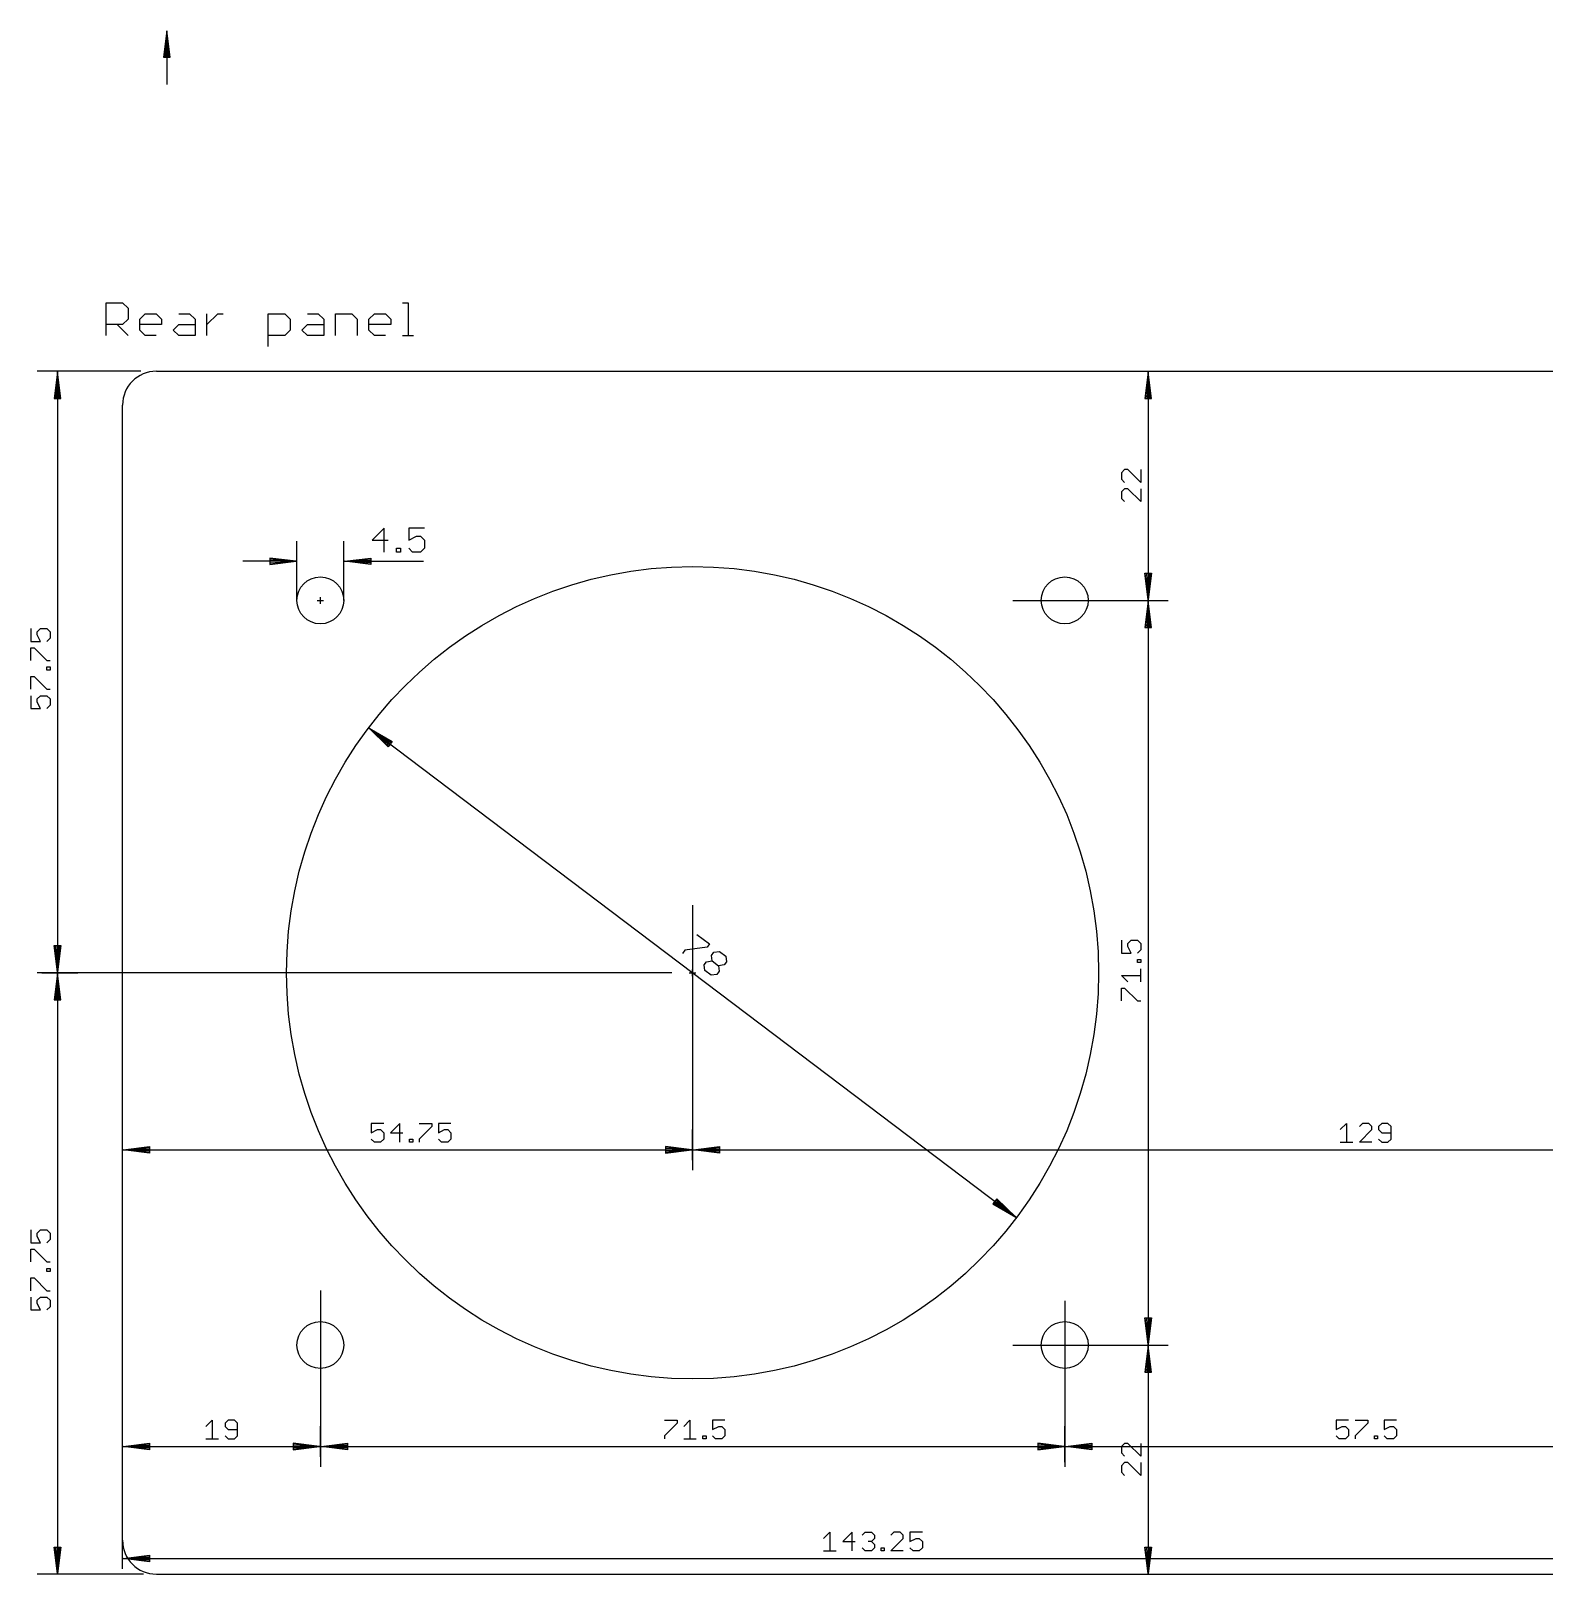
# Model space of a CAD drawing. Extents: x -279 to 630, y -429 to 126.
# Drawn here: x -7.1 to 138.3, y -428.2 to -280.1 of the extents above; entities that cross this region are included whole.
import ezdxf

# ---------------------------------------------------------------- set-up
doc = ezdxf.new("R2010")
doc.units = 0
for name, color, linetype in [('114', 253, 'CONTINUOUS'), ('119', 22, 'CONTINUOUS'), ('20', 7, 'CONTINUOUS'), ('47', 140, 'CONTINUOUS')]:
    doc.layers.add(name, color=color, linetype=linetype)

msp = doc.modelspace()

# ---------------------------------------------------------------- linework, layer by layer
at = {"layer": '114'}
for p, q in [((0.1778, -309.3222), (0.1778, -306.1751)), ((0.1778, -306.1751), (1.7513, -306.1751)), ((1.7513, -306.1751), (2.2759, -306.6996)), ((2.2759, -306.6996), (2.2759, -307.7487)), ((28.6455, -306.1751), (29.17, -306.1751)), ((29.17, -306.1751), (29.17, -309.3222)), ((2.2759, -307.7487), (1.7513, -308.2732)), ((3.4006, -307.7487), (3.9251, -307.2241)), ((3.4006, -308.7977), (3.4006, -307.7487)), ((3.9251, -307.2241), (4.9741, -307.2241)), ((4.9741, -307.2241), (5.4986, -307.7487)), ((5.4986, -307.7487), (5.4986, -308.2732)), ((7.1478, -307.2241), (8.1968, -307.2241)), ((8.1968, -307.2241), (8.7214, -307.7487)), ((8.7214, -307.7487), (8.7214, -309.3222)), ((9.8461, -309.3222), (9.8461, -307.2241)), ((9.8461, -308.2732), (10.8951, -307.2241)), ((10.8951, -307.2241), (11.4196, -307.2241)), ((15.7544, -310.3712), (15.7544, -307.2241)), ((15.7544, -307.2241), (17.328, -307.2241)), ((17.328, -307.2241), (17.8525, -307.7487)), ((17.8525, -307.7487), (17.8525, -308.7977)), ((19.5017, -307.2241), (20.5507, -307.2241)), ((20.5507, -307.2241), (21.0753, -307.7487)), ((21.0753, -307.7487), (21.0753, -309.3222)), ((22.1999, -309.3222), (22.1999, -307.2241)), ((22.1999, -307.2241), (23.7735, -307.2241)), ((23.7735, -307.2241), (24.298, -307.7487)), ((24.298, -307.7487), (24.298, -309.3222)), ((25.4227, -307.7487), (25.9472, -307.2241)), ((25.4227, -308.7977), (25.4227, -307.7487)), ((25.9472, -307.2241), (26.9962, -307.2241)), ((26.9962, -307.2241), (27.5208, -307.7487)), ((27.5208, -307.7487), (27.5208, -308.2732)), ((1.7513, -308.2732), (0.1778, -308.2732)), ((1.2268, -308.2732), (2.2759, -309.3222)), ((5.4986, -308.2732), (3.4006, -308.2732)), ((3.9251, -309.3222), (3.4006, -308.7977)), ((4.9741, -309.3222), (3.9251, -309.3222)), ((6.6233, -308.7977), (7.1478, -308.2732)), ((7.1478, -309.3222), (6.6233, -308.7977)), ((7.1478, -308.2732), (8.7214, -308.2732)), ((8.7214, -309.3222), (7.1478, -309.3222)), ((17.328, -309.3222), (15.7544, -309.3222)), ((17.8525, -308.7977), (17.328, -309.3222)), ((18.9772, -308.7977), (19.5017, -308.2732)), ((19.5017, -309.3222), (18.9772, -308.7977)), ((19.5017, -308.2732), (21.0753, -308.2732)), ((21.0753, -309.3222), (19.5017, -309.3222)), ((27.5208, -308.2732), (25.4227, -308.2732)), ((25.9472, -309.3222), (25.4227, -308.7977)), ((26.9962, -309.3222), (25.9472, -309.3222)), ((28.6455, -309.3222), (29.6945, -309.3222))]:
    msp.add_line(p, q, dxfattribs=at)
at = {"layer": '119'}
for p, q in [((92.25, -417.5), (92.25, -414.05)), ((119.5112, -413.4701), (118.3123, -413.4701)), ((118.3123, -413.4701), (118.3123, -414.3692)), ((118.3123, -414.3692), (118.9117, -414.0695)), ((118.9117, -414.0695), (119.2114, -414.0695)), ((119.2114, -414.0695), (119.5112, -414.3692)), ((119.5112, -414.3692), (119.5112, -414.9687)), ((120.1538, -413.4701), (121.3527, -413.4701)), ((121.3527, -413.7698), (120.1538, -414.9687)), ((121.3527, -413.4701), (121.3527, -413.7698)), ((124.1151, -413.4701), (122.9162, -413.4701)), ((122.9162, -413.4701), (122.9162, -414.3692)), ((122.9162, -414.3692), (123.5156, -414.0695)), ((123.5156, -414.0695), (123.8154, -414.0695)), ((123.8154, -414.0695), (124.1151, -414.3692)), ((124.1151, -414.3692), (124.1151, -414.9687)), ((92.315, -416), (94.85, -415.6808)), ((92.315, -416), (94.85, -415.74)), ((92.315, -416), (94.85, -415.87)), ((92.315, -416), (149.685, -416)), ((94.85, -416.3192), (92.315, -416)), ((94.85, -416.13), (92.315, -416)), ((94.85, -416.26), (92.315, -416)), ((94.85, -415.6808), (94.85, -416.3192)), ((118.612, -415.2684), (118.3123, -414.9687)), ((119.2114, -415.2684), (118.612, -415.2684)), ((119.5112, -414.9687), (119.2114, -415.2684)), ((120.1538, -414.9687), (120.1538, -415.2684)), ((121.9954, -415.2684), (121.9954, -414.9687)), ((121.9954, -414.9687), (122.2951, -414.9687)), ((122.2951, -415.2684), (121.9954, -415.2684)), ((122.2951, -414.9687), (122.2951, -415.2684)), ((123.2159, -415.2684), (122.9162, -414.9687)), ((123.8154, -415.2684), (123.2159, -415.2684)), ((124.1151, -414.9687), (123.8154, -415.2684))]:
    msp.add_line(p, q, dxfattribs=at)
at = {"layer": '20'}
for p, q in [((5, -312.75), (285, -312.75)), ((1.75, -425), (1.75, -316)), ((5, -428.25), (285, -428.25))]:
    msp.add_line(p, q, dxfattribs=at)
for centre, radius in [((56.5, -370.5), 39), ((20.75, -334.75), 2.25), ((92.25, -334.75), 2.25), ((20.75, -406.25), 2.25), ((92.25, -406.25), 2.25)]:
    msp.add_circle(centre, radius, dxfattribs=at)
for centre, start, end in [((5, -316), 90, 180), ((5, -425), 180, 270)]:
    msp.add_arc(centre, 3.25, start, end, dxfattribs=at)
at = {"layer": '47'}
for p, q in [((6, -280.065), (5.6808, -282.6)), ((6, -280.065), (5.74, -282.6)), ((6, -280.065), (5.87, -282.6)), ((6, -280.065), (6, -285.2)), ((6.3192, -282.6), (6, -280.065)), ((6.13, -282.6), (6, -280.065)), ((6.26, -282.6), (6, -280.065)), ((5.6808, -282.6), (6.3192, -282.6)), ((3.5, -312.75), (-6.45, -312.75)), ((-4.5, -312.815), (-4.8192, -315.35)), ((-4.5, -312.815), (-4.76, -315.35)), ((-4.5, -312.815), (-4.63, -315.35)), ((-4.5, -312.815), (-4.5, -370.435)), ((-4.1808, -315.35), (-4.5, -312.815)), ((-4.37, -315.35), (-4.5, -312.815)), ((-4.24, -315.35), (-4.5, -312.815)), ((98, -312.75), (102.2, -312.75)), ((100.25, -312.815), (99.9308, -315.35)), ((100.25, -312.815), (99.99, -315.35)), ((100.25, -312.815), (100.12, -315.35)), ((100.25, -312.815), (100.25, -334.685)), ((100.5692, -315.35), (100.25, -312.815)), ((100.38, -315.35), (100.25, -312.815)), ((100.51, -315.35), (100.25, -312.815)), ((-4.8192, -315.35), (-4.1808, -315.35)), ((99.9308, -315.35), (100.5692, -315.35)), ((98.0028, -322.1927), (97.6946, -322.5009)), ((97.6946, -322.5009), (97.6946, -323.1173)), ((98.311, -322.1927), (98.0028, -322.1927)), ((99.5438, -323.4255), (98.311, -322.1927)), ((99.5438, -322.1927), (99.5438, -323.4255)), ((97.6946, -323.1173), (98.0028, -323.4255)), ((98.0028, -324.0343), (97.6946, -324.3425)), ((97.6946, -324.3425), (97.6946, -324.9589)), ((98.311, -324.0343), (98.0028, -324.0343)), ((99.5438, -325.2671), (98.311, -324.0343)), ((99.5438, -324.0343), (99.5438, -325.2671)), ((97.6946, -324.9589), (98.0028, -325.2671)), ((26.871, -327.82), (25.727, -328.964)), ((25.727, -328.964), (27.2523, -328.964)), ((26.871, -330.108), (26.871, -327.82)), ((30.7605, -327.82), (29.2352, -327.82)), ((29.2352, -327.82), (29.2352, -328.964)), ((29.2352, -328.964), (29.9978, -328.5827)), ((29.9978, -328.5827), (30.3792, -328.5827)), ((30.3792, -328.5827), (30.7605, -328.964)), ((30.7605, -328.964), (30.7605, -329.7267)), ((18.5, -334.75), (18.5, -329.05)), ((23, -334.75), (23, -329.05)), ((28.0658, -330.108), (28.0658, -329.7267)), ((28.0658, -329.7267), (28.4471, -329.7267)), ((28.4471, -330.108), (28.0658, -330.108)), ((28.4471, -329.7267), (28.4471, -330.108)), ((29.6165, -330.108), (29.2352, -329.7267)), ((30.3792, -330.108), (29.6165, -330.108)), ((30.7605, -329.7267), (30.3792, -330.108)), ((18.435, -331), (13.3, -331)), ((18.435, -331), (15.9, -330.6808)), ((15.9, -330.6808), (15.9, -331.3192)), ((18.435, -331), (15.9, -330.74)), ((18.435, -331), (15.9, -330.87)), ((15.9, -331.3192), (18.435, -331)), ((15.9, -331.13), (18.435, -331)), ((15.9, -331.26), (18.435, -331)), ((23.065, -331), (25.6, -330.6808)), ((23.065, -331), (25.6, -330.74)), ((23.065, -331), (25.6, -330.87)), ((23.065, -331), (30.652, -331)), ((25.6, -331.3192), (23.065, -331)), ((25.6, -331.13), (23.065, -331)), ((25.6, -331.26), (23.065, -331)), ((25.6, -330.6808), (25.6, -331.3192)), ((100.25, -334.685), (99.9308, -332.15)), ((99.9308, -332.15), (100.5692, -332.15)), ((100.25, -334.685), (99.99, -332.15)), ((100.25, -334.685), (100.12, -332.15)), ((100.5692, -332.15), (100.25, -334.685)), ((100.38, -332.15), (100.25, -334.685)), ((100.51, -332.15), (100.25, -334.685)), ((20.4308, -334.75), (21.0692, -334.75)), ((20.75, -335.0692), (20.75, -334.4308)), ((87.25, -334.75), (102.2, -334.75)), ((95.75, -334.75), (102.2, -334.75)), ((100.25, -334.815), (99.9308, -337.35)), ((100.25, -334.815), (99.99, -337.35)), ((100.25, -334.815), (100.12, -337.35)), ((100.25, -334.815), (100.25, -406.185)), ((100.5692, -337.35), (100.25, -334.815)), ((100.38, -337.35), (100.25, -334.815)), ((100.51, -337.35), (100.25, -334.815)), ((-7.0554, -337.4543), (-7.0554, -338.687)), ((-6.439, -337.7625), (-6.1308, -337.4543)), ((-6.439, -338.0706), (-6.439, -337.7625)), ((-6.1308, -337.4543), (-5.5144, -337.4543)), ((-5.5144, -337.4543), (-5.2062, -337.7625)), ((-5.2062, -337.7625), (-5.2062, -338.3788)), ((99.9308, -337.35), (100.5692, -337.35)), ((-7.0554, -338.687), (-6.1308, -338.687)), ((-7.0554, -340.5286), (-7.0554, -339.2958)), ((-7.0554, -339.2958), (-6.7472, -339.2958)), ((-6.7472, -339.2958), (-5.5144, -340.5286)), ((-6.1308, -338.687), (-6.439, -338.0706)), ((-5.2062, -338.3788), (-5.5144, -338.687)), ((-5.5144, -340.5286), (-5.2062, -340.5286)), ((-7.0554, -343.291), (-7.0554, -342.0582)), ((-7.0554, -342.0582), (-6.7472, -342.0582)), ((-6.7472, -342.0582), (-5.5144, -343.291)), ((-5.5144, -341.4494), (-5.5144, -341.1412)), ((-5.5144, -341.1412), (-5.2062, -341.1412)), ((-5.2062, -341.4494), (-5.5144, -341.4494)), ((-5.2062, -341.1412), (-5.2062, -341.4494)), ((-5.5144, -343.291), (-5.2062, -343.291)), ((-7.0554, -343.8998), (-7.0554, -345.1325)), ((-7.0554, -345.1325), (-6.1308, -345.1325)), ((-6.439, -344.208), (-6.1308, -343.8998)), ((-6.439, -344.5161), (-6.439, -344.208)), ((-6.1308, -345.1325), (-6.439, -344.5161)), ((-6.1308, -343.8998), (-5.5144, -343.8998)), ((-5.5144, -343.8998), (-5.2062, -344.208)), ((-5.2062, -344.8243), (-5.5144, -345.1325)), ((-5.2062, -344.208), (-5.2062, -344.8243)), ((25.3913, -346.9788), (25.3913, -346.9788)), ((25.4431, -347.018), (87.5569, -393.982)), ((25.4431, -347.018), (27.6577, -348.2922)), ((27.2727, -348.8015), (25.4431, -347.018)), ((25.4431, -347.018), (27.5436, -348.4432)), ((27.3868, -348.6506), (25.4431, -347.018)), ((25.4431, -347.018), (27.622, -348.3395)), ((27.3084, -348.7543), (25.4431, -347.018)), ((27.6577, -348.2922), (27.2727, -348.8015)), ((56.5, -364), (56.5, -389.45)), ((56.9068, -366.821), (58.1233, -367.741)), ((97.6946, -367.3764), (97.6946, -368.6092)), ((98.311, -367.6846), (98.6192, -367.3764)), ((98.6192, -367.3764), (99.2356, -367.3764)), ((99.2356, -367.3764), (99.5438, -367.6846)), ((-4.5, -370.435), (-4.8192, -367.9)), ((-4.8192, -367.9), (-4.1808, -367.9)), ((-4.5, -370.435), (-4.76, -367.9)), ((-4.5, -370.435), (-4.63, -367.9)), ((-4.1808, -367.9), (-4.5, -370.435)), ((-4.37, -367.9), (-4.5, -370.435)), ((-4.24, -367.9), (-4.5, -370.435)), ((55.7567, -368.3417), (55.5266, -368.6458)), ((57.8933, -368.0452), (55.7567, -368.3417)), ((58.1233, -367.741), (57.8933, -368.0452)), ((58.3121, -368.84), (58.5421, -368.5359)), ((58.3862, -369.3742), (58.3121, -368.84)), ((58.5421, -368.5359), (59.0763, -368.4618)), ((59.0763, -368.4618), (59.6846, -368.9218)), ((59.6846, -368.9218), (59.7587, -369.456)), ((97.6946, -368.6092), (98.6192, -368.6092)), ((98.311, -367.9928), (98.311, -367.6846)), ((98.6192, -368.6092), (98.311, -367.9928)), ((99.5438, -368.301), (99.2356, -368.6092)), ((99.5438, -367.6846), (99.5438, -368.301)), ((56.5, -370.8192), (56.5, -370.1808)), ((57.622, -369.7524), (57.8521, -369.4483)), ((57.6962, -370.2866), (57.622, -369.7524)), ((58.3044, -370.7466), (57.6962, -370.2866)), ((57.8521, -369.4483), (58.3862, -369.3742)), ((58.3862, -369.3742), (58.9945, -369.8342)), ((59.0686, -370.3684), (58.8386, -370.6725)), ((59.5287, -369.7601), (58.9945, -369.8342)), ((58.9945, -369.8342), (59.0686, -370.3684)), ((59.7587, -369.456), (59.5287, -369.7601)), ((99.2356, -369.53), (99.2356, -369.2218)), ((99.2356, -369.2218), (99.5438, -369.2218)), ((99.5438, -369.53), (99.2356, -369.53)), ((99.5438, -369.2218), (99.5438, -369.53)), ((99.5438, -371.3716), (99.5438, -370.1388)), ((54.5, -370.5), (-6.45, -370.5)), ((-6, -370.5), (-2.55, -370.5)), ((-4.5, -370.565), (-4.8192, -373.1)), ((-4.5, -370.565), (-4.76, -373.1)), ((-4.5, -370.565), (-4.63, -373.1)), ((-4.5, -370.565), (-4.5, -428.185)), ((-4.1808, -373.1), (-4.5, -370.565)), ((-4.37, -373.1), (-4.5, -370.565)), ((-4.24, -373.1), (-4.5, -370.565)), ((56.1808, -370.5), (56.8192, -370.5)), ((58.8386, -370.6725), (58.3044, -370.7466)), ((98.311, -371.3716), (97.6946, -370.7552)), ((97.6946, -370.7552), (99.5438, -370.7552)), ((-4.8192, -373.1), (-4.1808, -373.1)), ((97.6946, -373.2131), (97.6946, -371.9804)), ((97.6946, -371.9804), (98.0028, -371.9804)), ((98.0028, -371.9804), (99.2356, -373.2131)), ((99.2356, -373.2131), (99.5438, -373.2131)), ((26.8418, -384.9701), (25.6429, -384.9701)), ((25.6429, -384.9701), (25.6429, -385.8692)), ((28.3836, -384.9701), (27.4844, -385.8692)), ((28.3836, -386.7684), (28.3836, -384.9701)), ((30.2468, -384.9701), (31.4457, -384.9701)), ((31.4457, -385.2698), (30.2468, -386.4687)), ((31.4457, -384.9701), (31.4457, -385.2698)), ((33.2873, -384.9701), (32.0884, -384.9701)), ((32.0884, -384.9701), (32.0884, -385.8692)), ((118.7095, -385.5695), (119.3089, -384.9701)), ((119.3089, -384.9701), (119.3089, -386.7684)), ((120.8508, -384.9701), (120.551, -385.2698)), ((121.4502, -384.9701), (120.8508, -384.9701)), ((121.7499, -385.2698), (121.4502, -384.9701)), ((121.7499, -385.5695), (121.7499, -385.2698)), ((122.6923, -384.9701), (122.3926, -385.2698)), ((122.3926, -385.2698), (122.3926, -385.5695)), ((123.2918, -384.9701), (122.6923, -384.9701)), ((123.5915, -385.2698), (123.2918, -384.9701)), ((123.5915, -386.4687), (123.5915, -385.2698)), ((1.75, -388.5), (1.75, -385.55)), ((25.6429, -385.8692), (26.2423, -385.5695)), ((25.9426, -386.7684), (25.6429, -386.4687)), ((26.2423, -385.5695), (26.542, -385.5695)), ((26.542, -385.5695), (26.8418, -385.8692)), ((26.8418, -386.4687), (26.542, -386.7684)), ((26.8418, -385.8692), (26.8418, -386.4687)), ((27.4844, -385.8692), (28.6833, -385.8692)), ((29.326, -386.7684), (29.326, -386.4687)), ((29.326, -386.4687), (29.6257, -386.4687)), ((29.6257, -386.4687), (29.6257, -386.7684)), ((30.2468, -386.4687), (30.2468, -386.7684)), ((32.0884, -385.8692), (32.6878, -385.5695)), ((32.3881, -386.7684), (32.0884, -386.4687)), ((32.6878, -385.5695), (32.9875, -385.5695)), ((32.9875, -385.5695), (33.2873, -385.8692)), ((33.2873, -386.4687), (32.9875, -386.7684)), ((33.2873, -385.8692), (33.2873, -386.4687)), ((56.5, -388.5), (56.5, -385.55)), ((120.551, -386.7684), (121.7499, -385.5695)), ((122.3926, -385.5695), (122.6923, -385.8692)), ((122.3926, -386.4687), (122.6923, -386.7684)), ((122.6923, -385.8692), (123.5915, -385.8692)), ((123.2918, -386.7684), (123.5915, -386.4687)), ((1.815, -387.5), (4.35, -387.1808)), ((1.815, -387.5), (4.35, -387.24)), ((1.815, -387.5), (4.35, -387.37)), ((1.815, -387.5), (56.435, -387.5)), ((4.35, -387.8192), (1.815, -387.5)), ((4.35, -387.63), (1.815, -387.5)), ((4.35, -387.76), (1.815, -387.5)), ((4.35, -387.1808), (4.35, -387.8192)), ((26.542, -386.7684), (25.9426, -386.7684)), ((29.6257, -386.7684), (29.326, -386.7684)), ((32.9875, -386.7684), (32.3881, -386.7684)), ((56.435, -387.5), (53.9, -387.1808)), ((53.9, -387.1808), (53.9, -387.8192)), ((56.435, -387.5), (53.9, -387.24)), ((56.435, -387.5), (53.9, -387.37)), ((53.9, -387.8192), (56.435, -387.5)), ((53.9, -387.63), (56.435, -387.5)), ((53.9, -387.76), (56.435, -387.5)), ((56.565, -387.5), (59.1, -387.1808)), ((56.565, -387.5), (59.1, -387.24)), ((56.565, -387.5), (59.1, -387.37)), ((56.565, -387.5), (185.435, -387.5)), ((59.1, -387.8192), (56.565, -387.5)), ((59.1, -387.63), (56.565, -387.5)), ((59.1, -387.76), (56.565, -387.5)), ((59.1, -387.1808), (59.1, -387.8192)), ((118.7095, -386.7684), (119.9084, -386.7684)), ((121.7499, -386.7684), (120.551, -386.7684)), ((122.6923, -386.7684), (123.2918, -386.7684)), ((85.7273, -392.1985), (85.3423, -392.7078)), ((85.378, -392.6605), (87.5569, -393.982)), ((85.4564, -392.5568), (87.5569, -393.982)), ((87.5569, -393.982), (85.6132, -392.3494)), ((87.5569, -393.982), (85.6916, -392.2458)), ((87.5569, -393.982), (85.7273, -392.1985)), ((85.3423, -392.7078), (87.5569, -393.982)), ((87.6087, -394.0212), (87.6087, -394.0212)), ((-7.0554, -395.2043), (-7.0554, -396.437)), ((-6.439, -395.5125), (-6.1308, -395.2043)), ((-6.439, -395.8206), (-6.439, -395.5125)), ((-6.1308, -395.2043), (-5.5144, -395.2043)), ((-5.5144, -395.2043), (-5.2062, -395.5125)), ((-5.2062, -395.5125), (-5.2062, -396.1288)), ((-7.0554, -396.437), (-6.1308, -396.437)), ((-7.0554, -398.2786), (-7.0554, -397.0458)), ((-7.0554, -397.0458), (-6.7472, -397.0458)), ((-6.7472, -397.0458), (-5.5144, -398.2786)), ((-6.1308, -396.437), (-6.439, -395.8206)), ((-5.2062, -396.1288), (-5.5144, -396.437)), ((-5.5144, -398.2786), (-5.2062, -398.2786)), ((-7.0554, -401.041), (-7.0554, -399.8082)), ((-7.0554, -399.8082), (-6.7472, -399.8082)), ((-6.7472, -399.8082), (-5.5144, -401.041)), ((-5.5144, -399.1994), (-5.5144, -398.8912)), ((-5.5144, -398.8912), (-5.2062, -398.8912)), ((-5.2062, -399.1994), (-5.5144, -399.1994)), ((-5.2062, -398.8912), (-5.2062, -399.1994)), ((-5.5144, -401.041), (-5.2062, -401.041)), ((20.75, -401), (20.75, -417.95)), ((-7.0554, -401.6498), (-7.0554, -402.8825)), ((-7.0554, -402.8825), (-6.1308, -402.8825)), ((-6.439, -401.958), (-6.1308, -401.6498)), ((-6.439, -402.2661), (-6.439, -401.958)), ((-6.1308, -402.8825), (-6.439, -402.2661)), ((-6.1308, -401.6498), (-5.5144, -401.6498)), ((-5.5144, -401.6498), (-5.2062, -401.958)), ((-5.2062, -402.5743), (-5.5144, -402.8825)), ((-5.2062, -401.958), (-5.2062, -402.5743)), ((92.25, -402), (92.25, -417.95)), ((100.25, -406.185), (99.9308, -403.65)), ((99.9308, -403.65), (100.5692, -403.65)), ((100.25, -406.185), (99.99, -403.65)), ((100.25, -406.185), (100.12, -403.65)), ((100.5692, -403.65), (100.25, -406.185)), ((100.38, -403.65), (100.25, -406.185)), ((100.51, -403.65), (100.25, -406.185)), ((87.25, -406.25), (102.2, -406.25)), ((98, -406.25), (102.2, -406.25)), ((100.25, -406.315), (99.9308, -408.85)), ((100.25, -406.315), (99.99, -408.85)), ((100.25, -406.315), (100.12, -408.85)), ((100.25, -406.315), (100.25, -428.185)), ((100.5692, -408.85), (100.25, -406.315)), ((100.38, -408.85), (100.25, -406.315)), ((100.51, -408.85), (100.25, -406.315)), ((99.9308, -408.85), (100.5692, -408.85)), ((1.75, -417), (1.75, -414.05)), ((9.7583, -414.0695), (10.3578, -413.4701)), ((10.3578, -413.4701), (10.3578, -415.2684)), ((11.8996, -413.4701), (11.5999, -413.7698)), ((11.5999, -413.7698), (11.5999, -414.0695)), ((11.5999, -414.0695), (11.8996, -414.3692)), ((12.4991, -413.4701), (11.8996, -413.4701)), ((11.8996, -414.3692), (12.7988, -414.3692)), ((12.7988, -413.7698), (12.4991, -413.4701)), ((12.7988, -414.9687), (12.7988, -413.7698)), ((20.75, -417), (20.75, -414.05)), ((53.8123, -413.4701), (55.0112, -413.4701)), ((55.0112, -413.7698), (53.8123, -414.9687)), ((55.0112, -413.4701), (55.0112, -413.7698)), ((55.6538, -414.0695), (56.2533, -413.4701)), ((56.2533, -413.4701), (56.2533, -415.2684)), ((59.6151, -413.4701), (58.4162, -413.4701)), ((58.4162, -413.4701), (58.4162, -414.3692)), ((58.4162, -414.3692), (59.0156, -414.0695)), ((59.0156, -414.0695), (59.3154, -414.0695)), ((59.3154, -414.0695), (59.6151, -414.3692)), ((59.6151, -414.3692), (59.6151, -414.9687)), ((1.815, -416), (4.35, -415.6808)), ((1.815, -416), (4.35, -415.74)), ((1.815, -416), (4.35, -415.87)), ((1.815, -416), (20.685, -416)), ((4.35, -416.3192), (1.815, -416)), ((4.35, -416.13), (1.815, -416)), ((4.35, -416.26), (1.815, -416)), ((4.35, -415.6808), (4.35, -416.3192)), ((9.7583, -415.2684), (10.9572, -415.2684)), ((11.5999, -414.9687), (11.8996, -415.2684)), ((11.8996, -415.2684), (12.4991, -415.2684)), ((12.4991, -415.2684), (12.7988, -414.9687)), ((20.685, -416), (18.15, -415.6808)), ((18.15, -415.6808), (18.15, -416.3192)), ((20.685, -416), (18.15, -415.74)), ((20.685, -416), (18.15, -415.87)), ((18.15, -416.3192), (20.685, -416)), ((18.15, -416.13), (20.685, -416)), ((18.15, -416.26), (20.685, -416)), ((20.815, -416), (23.35, -415.6808)), ((20.815, -416), (23.35, -415.74)), ((20.815, -416), (23.35, -415.87)), ((20.815, -416), (92.185, -416)), ((23.35, -416.3192), (20.815, -416)), ((23.35, -416.13), (20.815, -416)), ((23.35, -416.26), (20.815, -416)), ((23.35, -415.6808), (23.35, -416.3192)), ((53.8123, -414.9687), (53.8123, -415.2684)), ((55.6538, -415.2684), (56.8527, -415.2684)), ((57.4954, -415.2684), (57.4954, -414.9687)), ((57.4954, -414.9687), (57.7951, -414.9687)), ((57.7951, -415.2684), (57.4954, -415.2684)), ((57.7951, -414.9687), (57.7951, -415.2684)), ((58.7159, -415.2684), (58.4162, -414.9687)), ((59.3154, -415.2684), (58.7159, -415.2684)), ((59.6151, -414.9687), (59.3154, -415.2684)), ((92.185, -416), (89.65, -415.6808)), ((89.65, -415.6808), (89.65, -416.3192)), ((92.185, -416), (89.65, -415.74)), ((92.185, -416), (89.65, -415.87)), ((89.65, -416.3192), (92.185, -416)), ((89.65, -416.13), (92.185, -416)), ((89.65, -416.26), (92.185, -416)), ((98.0028, -415.6927), (97.6946, -416.0009)), ((97.6946, -416.0009), (97.6946, -416.6173)), ((98.311, -415.6927), (98.0028, -415.6927)), ((99.5438, -416.9255), (98.311, -415.6927)), ((99.5438, -415.6927), (99.5438, -416.9255)), ((97.6946, -416.6173), (98.0028, -416.9255)), ((98.0028, -417.5343), (97.6946, -417.8425)), ((97.6946, -417.8425), (97.6946, -418.4589)), ((98.311, -417.5343), (98.0028, -417.5343)), ((99.5438, -418.7671), (98.311, -417.5343)), ((99.5438, -417.5343), (99.5438, -418.7671)), ((97.6946, -418.4589), (98.0028, -418.7671)), ((1.75, -427.75), (1.75, -424.8)), ((69.094, -424.8195), (69.6934, -424.2201)), ((69.6934, -424.2201), (69.6934, -426.0184)), ((71.8347, -424.2201), (70.9356, -425.1192)), ((70.9356, -425.1192), (72.1345, -425.1192)), ((71.8347, -426.0184), (71.8347, -424.2201)), ((72.7771, -424.5198), (73.0769, -424.2201)), ((73.0769, -424.2201), (73.6763, -424.2201)), ((73.6763, -425.1192), (73.3766, -425.1192)), ((73.6763, -424.2201), (73.976, -424.5198)), ((73.976, -424.8195), (73.6763, -425.1192)), ((73.6763, -425.1192), (73.976, -425.419)), ((73.976, -424.5198), (73.976, -424.8195)), ((75.8392, -424.2201), (75.5395, -424.5198)), ((75.5395, -426.0184), (76.7384, -424.8195)), ((76.4387, -424.2201), (75.8392, -424.2201)), ((76.7384, -424.5198), (76.4387, -424.2201)), ((76.7384, -424.8195), (76.7384, -424.5198)), ((78.58, -424.2201), (77.3811, -424.2201)), ((77.3811, -424.2201), (77.3811, -425.1192)), ((77.3811, -425.1192), (77.9805, -424.8195)), ((77.9805, -424.8195), (78.2802, -424.8195)), ((78.2802, -424.8195), (78.58, -425.1192)), ((78.58, -425.1192), (78.58, -425.7187)), ((-4.5, -428.185), (-4.8192, -425.65)), ((-4.8192, -425.65), (-4.1808, -425.65)), ((-4.5, -428.185), (-4.76, -425.65)), ((-4.5, -428.185), (-4.63, -425.65)), ((-4.1808, -425.65), (-4.5, -428.185)), ((-4.37, -425.65), (-4.5, -428.185)), ((-4.24, -425.65), (-4.5, -428.185)), ((1.815, -426.75), (4.35, -426.4308)), ((1.815, -426.75), (4.35, -426.49)), ((1.815, -426.75), (4.35, -426.62)), ((1.815, -426.75), (144.935, -426.75)), ((4.35, -427.0692), (1.815, -426.75)), ((4.35, -426.88), (1.815, -426.75)), ((4.35, -427.01), (1.815, -426.75)), ((4.35, -426.4308), (4.35, -427.0692)), ((69.094, -426.0184), (70.2929, -426.0184)), ((73.0769, -426.0184), (72.7771, -425.7187)), ((73.6763, -426.0184), (73.0769, -426.0184)), ((73.976, -425.7187), (73.6763, -426.0184)), ((73.976, -425.419), (73.976, -425.7187)), ((74.6187, -426.0184), (74.6187, -425.7187)), ((74.6187, -425.7187), (74.9184, -425.7187)), ((74.9184, -426.0184), (74.6187, -426.0184)), ((74.9184, -425.7187), (74.9184, -426.0184)), ((76.7384, -426.0184), (75.5395, -426.0184)), ((77.6808, -426.0184), (77.3811, -425.7187)), ((78.2802, -426.0184), (77.6808, -426.0184)), ((78.58, -425.7187), (78.2802, -426.0184)), ((100.25, -428.185), (99.9308, -425.65)), ((99.9308, -425.65), (100.5692, -425.65)), ((100.25, -428.185), (99.99, -425.65)), ((100.25, -428.185), (100.12, -425.65)), ((100.5692, -425.65), (100.25, -428.185)), ((100.38, -425.65), (100.25, -428.185)), ((100.51, -425.65), (100.25, -428.185)), ((3.75, -428.25), (-6.45, -428.25)), ((95.75, -428.25), (102.2, -428.25))]:
    msp.add_line(p, q, dxfattribs=at)

doc.saveas('drawing.dxf')
